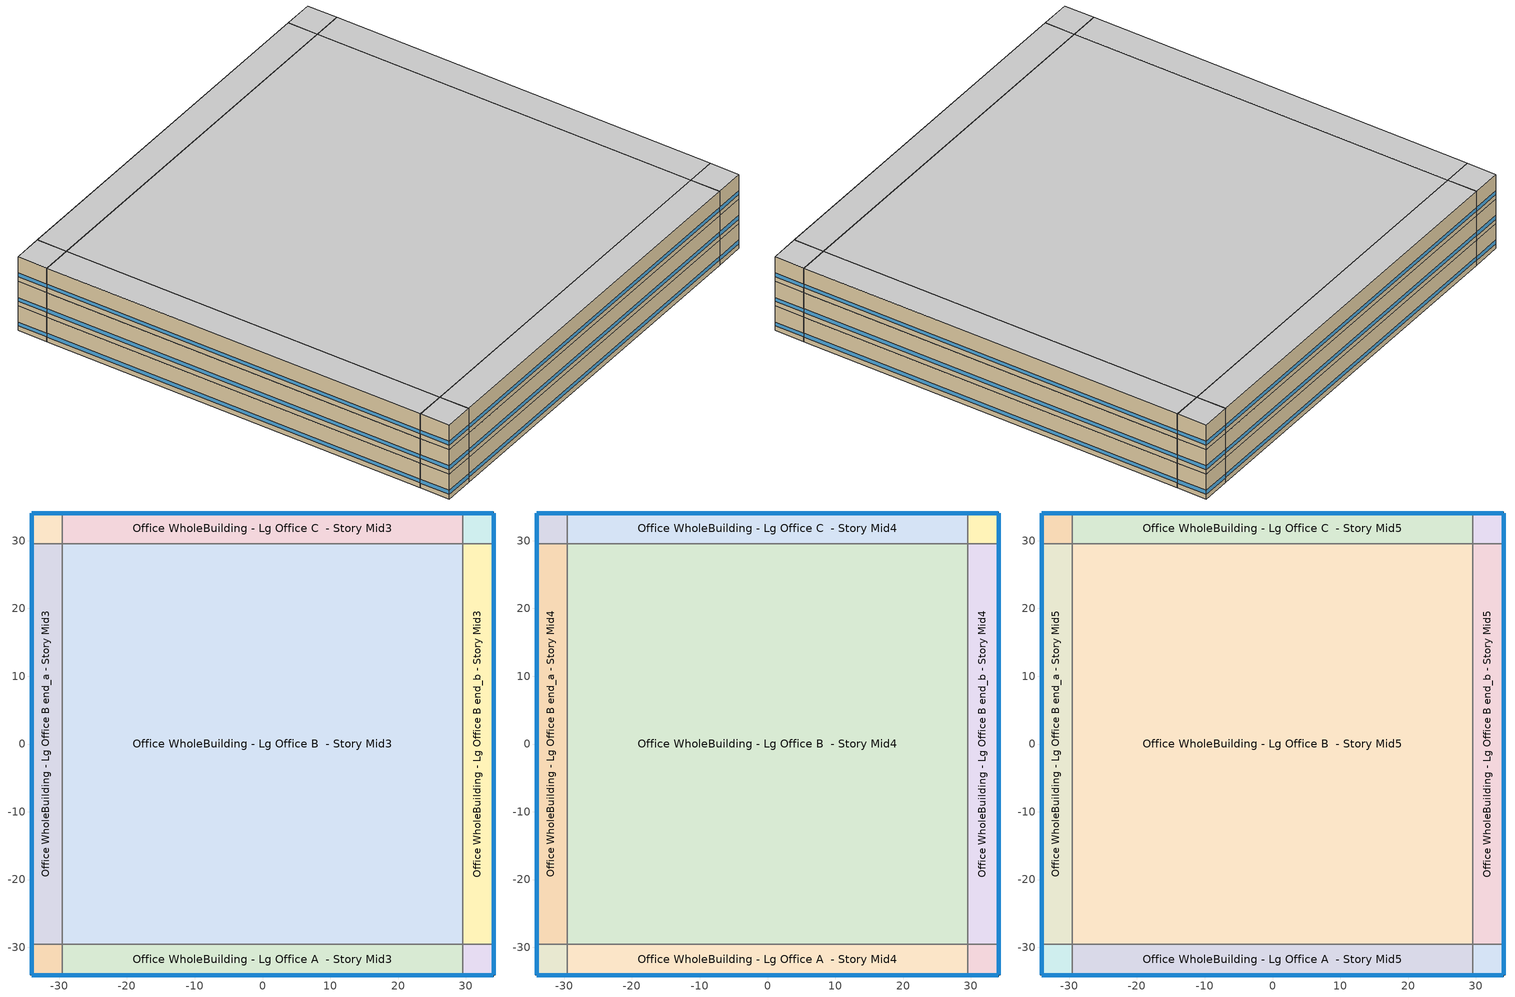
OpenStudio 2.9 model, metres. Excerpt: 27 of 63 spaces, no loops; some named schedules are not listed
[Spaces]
Office WholeBuilding - Lg Office A end_a - Story Mid3
 floor to Office WholeBuilding - Lg Office A end_a - Story Mid2: -34.08,-34.08 -34.08,-29.51 -29.51,-29.51 -29.51,-34.08 z11.89
 wall outside: -34.08,-29.51 -34.08,-34.08 -29.51,-34.08 z11.89:15.85
 wall to Office WholeBuilding - Lg Office B end_a - Story Mid3: -29.51,-29.51 -34.08,-29.51 z11.89:15.85
 wall to Office WholeBuilding - Lg Office A  - Story Mid3: -29.51,-34.08 -29.51,-29.51 z11.89:15.85
 window: -34.08,-29.53 -34.08,-34.05 / -34.05,-34.08 -29.53,-34.08 z12.65:13.25
Office WholeBuilding - Lg Office B end_a - Story Mid3
 floor to Office WholeBuilding - Lg Office B end_a - Story Mid2: -34.08,-29.51 -34.08,29.51 -29.51,29.51 -29.51,-29.51 z11.89
 wall outside: -34.08,29.51 -34.08,-29.51 z11.89:15.85
 wall to Office WholeBuilding - Lg Office C end_a - Story Mid3: -29.51,29.51 -34.08,29.51 z11.89:15.85
 wall to Office WholeBuilding - Lg Office B  - Story Mid3: -29.51,-29.51 -29.51,29.51 z11.89:15.85
 window: -34.08,29.48 -34.08,-29.48 z12.65:13.24
Office WholeBuilding - Lg Office C end_a - Story Mid3
 floor to Office WholeBuilding - Lg Office C end_a - Story Mid2: -34.08,29.51 -34.08,34.08 -29.51,34.08 -29.51,29.51 z11.89
 wall outside: -29.51,34.08 -34.08,34.08 -34.08,29.51 z11.89:15.85
 wall to Office WholeBuilding - Lg Office C  - Story Mid3: -29.51,29.51 -29.51,34.08 z11.89:15.85
 window: -34.08,34.05 -34.08,29.53 / -29.53,34.08 -34.05,34.08 z12.65:13.25
Office WholeBuilding - Lg Office A  - Story Mid3
 floor to Office WholeBuilding - Lg Office A  - Story Mid2: -29.51,-34.08 -29.51,-29.51 29.51,-29.51 29.51,-34.08 z11.89
 wall outside: -29.51,-34.08 29.51,-34.08 z11.89:15.85
 wall to Office WholeBuilding - Lg Office B  - Story Mid3: 29.51,-29.51 -29.51,-29.51 z11.89:15.85
 wall to Office WholeBuilding - Lg Office A end_b - Story Mid3: 29.51,-34.08 29.51,-29.51 z11.89:15.85
 window: -29.48,-34.08 29.48,-34.08 z12.65:13.24
Office WholeBuilding - Lg Office B  - Story Mid3
 floor to Office WholeBuilding - Lg Office B  - Story Mid2: -29.51,-29.51 -29.51,29.51 29.51,29.51 29.51,-29.51 z11.89
 wall to Office WholeBuilding - Lg Office C  - Story Mid3: 29.51,29.51 -29.51,29.51 z11.89:15.85
 wall to Office WholeBuilding - Lg Office B end_b - Story Mid3: 29.51,-29.51 29.51,29.51 z11.89:15.85
Office WholeBuilding - Lg Office C  - Story Mid3
 floor to Office WholeBuilding - Lg Office C  - Story Mid2: -29.51,29.51 -29.51,34.08 29.51,34.08 29.51,29.51 z11.89
 wall outside: 29.51,34.08 -29.51,34.08 z11.89:15.85
 wall to Office WholeBuilding - Lg Office C end_b - Story Mid3: 29.51,29.51 29.51,34.08 z11.89:15.85
 window: 29.48,34.08 -29.48,34.08 z12.65:13.24
Office WholeBuilding - Lg Office A end_b - Story Mid3
 floor to Office WholeBuilding - Lg Office A end_b - Story Mid2: 29.51,-34.08 29.51,-29.51 34.08,-29.51 34.08,-34.08 z11.89
 wall outside: 29.51,-34.08 34.08,-34.08 34.08,-29.51 z11.89:15.85
 wall to Office WholeBuilding - Lg Office B end_b - Story Mid3: 34.08,-29.51 29.51,-29.51 z11.89:15.85
 window: 34.08,-34.05 34.08,-29.53 / 29.53,-34.08 34.05,-34.08 z12.65:13.25
Office WholeBuilding - Lg Office B end_b - Story Mid3
 floor to Office WholeBuilding - Lg Office B end_b - Story Mid2: 29.51,-29.51 29.51,29.51 34.08,29.51 34.08,-29.51 z11.89
 wall outside: 34.08,-29.51 34.08,29.51 z11.89:15.85
 wall to Office WholeBuilding - Lg Office C end_b - Story Mid3: 34.08,29.51 29.51,29.51 z11.89:15.85
 window: 34.08,-29.48 34.08,29.48 z12.65:13.24
Office WholeBuilding - Lg Office C end_b - Story Mid3
 floor to Office WholeBuilding - Lg Office C end_b - Story Mid2: 29.51,29.51 29.51,34.08 34.08,34.08 34.08,29.51 z11.89
 wall outside: 34.08,29.51 34.08,34.08 29.51,34.08 z11.89:15.85
 window: 34.05,34.08 29.53,34.08 / 34.08,29.53 34.08,34.05 z12.65:13.25
Office WholeBuilding - Lg Office A end_a - Story Mid4
 floor to Office WholeBuilding - Lg Office A end_a - Story Mid3: -34.08,-34.08 -34.08,-29.51 -29.51,-29.51 -29.51,-34.08 z15.85
 wall outside: -34.08,-29.51 -34.08,-34.08 -29.51,-34.08 z15.85:19.81
 wall to Office WholeBuilding - Lg Office B end_a - Story Mid4: -29.51,-29.51 -34.08,-29.51 z15.85:19.81
 wall to Office WholeBuilding - Lg Office A  - Story Mid4: -29.51,-34.08 -29.51,-29.51 z15.85:19.81
 window: -34.08,-29.53 -34.08,-34.05 / -34.05,-34.08 -29.53,-34.08 z16.61:17.21
Office WholeBuilding - Lg Office B end_a - Story Mid4
 floor to Office WholeBuilding - Lg Office B end_a - Story Mid3: -34.08,-29.51 -34.08,29.51 -29.51,29.51 -29.51,-29.51 z15.85
 wall outside: -34.08,29.51 -34.08,-29.51 z15.85:19.81
 wall to Office WholeBuilding - Lg Office C end_a - Story Mid4: -29.51,29.51 -34.08,29.51 z15.85:19.81
 wall to Office WholeBuilding - Lg Office B  - Story Mid4: -29.51,-29.51 -29.51,29.51 z15.85:19.81
 window: -34.08,29.48 -34.08,-29.48 z16.61:17.21
Office WholeBuilding - Lg Office C end_a - Story Mid4
 floor to Office WholeBuilding - Lg Office C end_a - Story Mid3: -34.08,29.51 -34.08,34.08 -29.51,34.08 -29.51,29.51 z15.85
 wall outside: -29.51,34.08 -34.08,34.08 -34.08,29.51 z15.85:19.81
 wall to Office WholeBuilding - Lg Office C  - Story Mid4: -29.51,29.51 -29.51,34.08 z15.85:19.81
 window: -34.08,34.05 -34.08,29.53 / -29.53,34.08 -34.05,34.08 z16.61:17.21
Office WholeBuilding - Lg Office A  - Story Mid4
 floor to Office WholeBuilding - Lg Office A  - Story Mid3: -29.51,-34.08 -29.51,-29.51 29.51,-29.51 29.51,-34.08 z15.85
 wall outside: -29.51,-34.08 29.51,-34.08 z15.85:19.81
 wall to Office WholeBuilding - Lg Office B  - Story Mid4: 29.51,-29.51 -29.51,-29.51 z15.85:19.81
 wall to Office WholeBuilding - Lg Office A end_b - Story Mid4: 29.51,-34.08 29.51,-29.51 z15.85:19.81
 window: -29.48,-34.08 29.48,-34.08 z16.61:17.21
Office WholeBuilding - Lg Office B  - Story Mid4
 floor to Office WholeBuilding - Lg Office B  - Story Mid3: -29.51,-29.51 -29.51,29.51 29.51,29.51 29.51,-29.51 z15.85
 wall to Office WholeBuilding - Lg Office C  - Story Mid4: 29.51,29.51 -29.51,29.51 z15.85:19.81
 wall to Office WholeBuilding - Lg Office B end_b - Story Mid4: 29.51,-29.51 29.51,29.51 z15.85:19.81
Office WholeBuilding - Lg Office C  - Story Mid4
 floor to Office WholeBuilding - Lg Office C  - Story Mid3: -29.51,29.51 -29.51,34.08 29.51,34.08 29.51,29.51 z15.85
 wall outside: 29.51,34.08 -29.51,34.08 z15.85:19.81
 wall to Office WholeBuilding - Lg Office C end_b - Story Mid4: 29.51,29.51 29.51,34.08 z15.85:19.81
 window: 29.48,34.08 -29.48,34.08 z16.61:17.21
Office WholeBuilding - Lg Office A end_b - Story Mid4
 floor to Office WholeBuilding - Lg Office A end_b - Story Mid3: 29.51,-34.08 29.51,-29.51 34.08,-29.51 34.08,-34.08 z15.85
 wall outside: 29.51,-34.08 34.08,-34.08 34.08,-29.51 z15.85:19.81
 wall to Office WholeBuilding - Lg Office B end_b - Story Mid4: 34.08,-29.51 29.51,-29.51 z15.85:19.81
 window: 29.53,-34.08 34.05,-34.08 / 34.08,-34.05 34.08,-29.53 z16.61:17.21
Office WholeBuilding - Lg Office B end_b - Story Mid4
 floor to Office WholeBuilding - Lg Office B end_b - Story Mid3: 29.51,-29.51 29.51,29.51 34.08,29.51 34.08,-29.51 z15.85
 wall outside: 34.08,-29.51 34.08,29.51 z15.85:19.81
 wall to Office WholeBuilding - Lg Office C end_b - Story Mid4: 34.08,29.51 29.51,29.51 z15.85:19.81
 window: 34.08,-29.48 34.08,29.48 z16.61:17.21
Office WholeBuilding - Lg Office C end_b - Story Mid4
 floor to Office WholeBuilding - Lg Office C end_b - Story Mid3: 29.51,29.51 29.51,34.08 34.08,34.08 34.08,29.51 z15.85
 wall outside: 34.08,29.51 34.08,34.08 29.51,34.08 z15.85:19.81
 window: 34.05,34.08 29.53,34.08 / 34.08,29.53 34.08,34.05 z16.61:17.21
Office WholeBuilding - Lg Office A end_a - Story Mid5
 floor to Office WholeBuilding - Lg Office A end_a - Story Mid4: -34.08,-34.08 -34.08,-29.51 -29.51,-29.51 -29.51,-34.08 z19.81
 wall outside: -34.08,-29.51 -34.08,-34.08 -29.51,-34.08 z19.81:23.77
 wall to Office WholeBuilding - Lg Office B end_a - Story Mid5: -29.51,-29.51 -34.08,-29.51 z19.81:23.77
 wall to Office WholeBuilding - Lg Office A  - Story Mid5: -29.51,-34.08 -29.51,-29.51 z19.81:23.77
 window: -34.08,-29.53 -34.08,-34.05 / -34.05,-34.08 -29.53,-34.08 z20.57:21.18
 ceiling to Office WholeBuilding - Lg Office A end_a - Story Top: -29.51,-34.08 -29.51,-29.51 -34.08,-29.51 -34.08,-34.08 z23.77
Office WholeBuilding - Lg Office B end_a - Story Mid5
 floor to Office WholeBuilding - Lg Office B end_a - Story Mid4: -34.08,-29.51 -34.08,29.51 -29.51,29.51 -29.51,-29.51 z19.81
 wall outside: -34.08,29.51 -34.08,-29.51 z19.81:23.77
 wall to Office WholeBuilding - Lg Office C end_a - Story Mid5: -29.51,29.51 -34.08,29.51 z19.81:23.77
 wall to Office WholeBuilding - Lg Office B  - Story Mid5: -29.51,-29.51 -29.51,29.51 z19.81:23.77
 window: -34.08,29.48 -34.08,-29.48 z20.57:21.17
 ceiling to Office WholeBuilding - Lg Office B end_a - Story Top: -29.51,-29.51 -29.51,29.51 -34.08,29.51 -34.08,-29.51 z23.77
Office WholeBuilding - Lg Office C end_a - Story Mid5
 floor to Office WholeBuilding - Lg Office C end_a - Story Mid4: -34.08,29.51 -34.08,34.08 -29.51,34.08 -29.51,29.51 z19.81
 wall outside: -29.51,34.08 -34.08,34.08 -34.08,29.51 z19.81:23.77
 wall to Office WholeBuilding - Lg Office C  - Story Mid5: -29.51,29.51 -29.51,34.08 z19.81:23.77
 window: -34.08,34.05 -34.08,29.53 / -29.53,34.08 -34.05,34.08 z20.57:21.18
 ceiling to Office WholeBuilding - Lg Office C end_a - Story Top: -29.51,29.51 -29.51,34.08 -34.08,34.08 -34.08,29.51 z23.77
Office WholeBuilding - Lg Office A  - Story Mid5
 floor to Office WholeBuilding - Lg Office A  - Story Mid4: -29.51,-34.08 -29.51,-29.51 29.51,-29.51 29.51,-34.08 z19.81
 wall outside: -29.51,-34.08 29.51,-34.08 z19.81:23.77
 wall to Office WholeBuilding - Lg Office B  - Story Mid5: 29.51,-29.51 -29.51,-29.51 z19.81:23.77
 wall to Office WholeBuilding - Lg Office A end_b - Story Mid5: 29.51,-34.08 29.51,-29.51 z19.81:23.77
 window: -29.48,-34.08 29.48,-34.08 z20.57:21.17
 ceiling to Office WholeBuilding - Lg Office A  - Story Top: 29.51,-34.08 29.51,-29.51 -29.51,-29.51 -29.51,-34.08 z23.77
Office WholeBuilding - Lg Office B  - Story Mid5
 floor to Office WholeBuilding - Lg Office B  - Story Mid4: -29.51,-29.51 -29.51,29.51 29.51,29.51 29.51,-29.51 z19.81
 wall to Office WholeBuilding - Lg Office C  - Story Mid5: 29.51,29.51 -29.51,29.51 z19.81:23.77
 wall to Office WholeBuilding - Lg Office B end_b - Story Mid5: 29.51,-29.51 29.51,29.51 z19.81:23.77
 ceiling to Office WholeBuilding - Lg Office B  - Story Top: 29.51,-29.51 29.51,29.51 -29.51,29.51 -29.51,-29.51 z23.77
Office WholeBuilding - Lg Office C  - Story Mid5
 floor to Office WholeBuilding - Lg Office C  - Story Mid4: -29.51,29.51 -29.51,34.08 29.51,34.08 29.51,29.51 z19.81
 wall outside: 29.51,34.08 -29.51,34.08 z19.81:23.77
 wall to Office WholeBuilding - Lg Office C end_b - Story Mid5: 29.51,29.51 29.51,34.08 z19.81:23.77
 window: 29.48,34.08 -29.48,34.08 z20.57:21.17
 ceiling to Office WholeBuilding - Lg Office C  - Story Top: 29.51,29.51 29.51,34.08 -29.51,34.08 -29.51,29.51 z23.77
Office WholeBuilding - Lg Office A end_b - Story Mid5
 floor to Office WholeBuilding - Lg Office A end_b - Story Mid4: 29.51,-34.08 29.51,-29.51 34.08,-29.51 34.08,-34.08 z19.81
 wall outside: 29.51,-34.08 34.08,-34.08 34.08,-29.51 z19.81:23.77
 wall to Office WholeBuilding - Lg Office B end_b - Story Mid5: 34.08,-29.51 29.51,-29.51 z19.81:23.77
 window: 34.08,-34.05 34.08,-29.53 / 29.53,-34.08 34.05,-34.08 z20.57:21.18
 ceiling to Office WholeBuilding - Lg Office A end_b - Story Top: 34.08,-34.08 34.08,-29.51 29.51,-29.51 29.51,-34.08 z23.77
Office WholeBuilding - Lg Office B end_b - Story Mid5
 floor to Office WholeBuilding - Lg Office B end_b - Story Mid4: 29.51,-29.51 29.51,29.51 34.08,29.51 34.08,-29.51 z19.81
 wall outside: 34.08,-29.51 34.08,29.51 z19.81:23.77
 wall to Office WholeBuilding - Lg Office C end_b - Story Mid5: 34.08,29.51 29.51,29.51 z19.81:23.77
 window: 34.08,-29.48 34.08,29.48 z20.57:21.17
 ceiling to Office WholeBuilding - Lg Office B end_b - Story Top: 34.08,-29.51 34.08,29.51 29.51,29.51 29.51,-29.51 z23.77
Office WholeBuilding - Lg Office C end_b - Story Mid5
 floor to Office WholeBuilding - Lg Office C end_b - Story Mid4: 29.51,29.51 29.51,34.08 34.08,34.08 34.08,29.51 z19.81
 wall outside: 34.08,29.51 34.08,34.08 29.51,34.08 z19.81:23.77
 window: 34.05,34.08 29.53,34.08 / 34.08,29.53 34.08,34.05 z20.57:21.18
 ceiling to Office WholeBuilding - Lg Office C end_b - Story Top: 34.08,29.51 34.08,34.08 29.51,34.08 29.51,29.51 z23.77
[Site]
Baltimore Washingto_MD_USA: Latitude {deg}=39.17; Longitude {deg}=-76.68; Time Zone {hr}=-5; Elevation {m}=47; Terrain=City
[Site:WaterMainsTemperature]
Calculation Method=Correlation; Annual Average Outdoor Air Temperature {C}=14.825; Maximum Difference In Monthly Average Outdoor Air Temperatures {deltaC}=23.8
[SizingPeriod:DesignDay] Daily Dry-Bulb Temperature Range {deltaC}=10.3; Barometric Pressure {Pa}=100762; Wind Speed {m/s}=4.4; Wind Direction {deg}=280; Sky Clearness=0; Rain Indicator=0; Snow Indicator=0; Day of Month=21; Month=7; Day Type=SummerDesignDay; Daylight Saving Time Indicator=0; Dry-Bulb Temperature Range Modifier Type=DefaultMultipliers; Solar Model Indicator=ASHRAETau; ASHRAE Taub=0.455; ASHRAE Taud=2.129
Name | Maximum Dry-Bulb Temperature {C} | Humidity Indicating Conditions at Maximum Dry-Bulb | Humidity Indicating Type
Baltimore Washingto Ann Clg .4% Condns DB=>MWB 1 | 34.4 | 23.8 | Wetbulb
Baltimore Washingto Ann Clg .4% Condns WB=>MDB 1 | 31.5 | 25.6 | Wetbulb
Baltimore Washingto Ann Clg 1% Condns DB=>MWB 1 | 32.9 | 23.4 | Wetbulb
Baltimore Washingto Ann Clg 2% Condns DP=>MDB 1 | 26.5 | 22.8 | Dewpoint
[ClimateZones]
Climate Zone Institution Name 1=ASHRAE; Climate Zone Document Name 1=ANSI/ASHRAE Standard 169; Climate Zone Document Year 1=2006; Climate Zone Value 1=ASHRAE 169-2013-4A
[Building]
DOE Ref 1980-2004|LargeOffice: North Axis {deg}=270; Default Construction Set=Res DOE Ref 1980-2004 - Office - ASHRAE 169-2013-4A; Default Schedule Set=Building Default Schedule Set; Standards Building Type=Office
[Site:GroundTemperature:BuildingSurface]
19.527, 19.502, 19.536, 19.598, 20.002, 21.64, 22.225, 22.375, 21.449, 20.121, 19.802, 19.633
[DefaultConstructionSet]
Res DOE Ref 1980-2004 - Office - ASHRAE 169-2013-4A: Default Exterior Surface Constructions=Default Surface Constructions 1; Default Interior Surface Constructions=Default Surface Constructions 2; Default Ground Contact Surface Constructions=Default Surface Constructions 3; Default Exterior SubSurface Constructions=Default Sub Surface Constructions 1; Default Interior SubSurface Constructions=Default Sub Surface Constructions 2; Interior Partition Construction=Typical Interior Partition
[DefaultSurfaceConstructions]
Name | Floor Construction | Wall Construction | Roof Ceiling Construction
Default Surface Constructions 1 | Typical Insulated Exterior Mass Floor | Typical Insulated Exterior Mass Wall R-8.33 | Typical IEAD Roof R-17.24
Default Surface Constructions 2 | Typical Interior Floor | Typical Interior Wall | Typical Interior Ceiling
Default Surface Constructions 3 | ext-slab-mass | Typical Insulated Basement Mass Wall R-9.01
[Construction]
Typical Insulated Exterior Mass Floor: Typical Insulation R-5.94, 4 in. Normalweight Concrete Floor, Typical Carpet Pad
Typical Insulated Exterior Mass Wall R-8.33: 1IN Stucco, 8IN CONCRETE HW RefBldg, Typical Insulation R-5.94, 1/2IN Gypsum
Typical IEAD Roof R-17.24: Roof Membrane, Typical Insulation R-16.12, Metal Roof Surface
Typical Interior Floor: 100mm Normalweight concrete floor, CP02 CARPET PAD
Typical Interior Wall: G01 13mm gypsum board, G01 13mm gypsum board
Typical Interior Ceiling: CP02 CARPET PAD, 100mm Normalweight concrete floor
ext-slab-mass: HW CONCRETE, CP02 CARPET PAD
Typical Insulated Basement Mass Wall R-9.01: Typical Insulation R-7.46, 8 in. Concrete Block Basement Wall
U 0.59 SHGC 0.36 Simple Glazing Window U-0.59 SHGC 0.36: U 0.59 SHGC 0.36 Simple Glazing U-1.18 SHGC 0.36
U 0.59 SHGC 0.36 Simple Glazing Window U-0.59 SHGC 0.36 1: U 0.59 SHGC 0.36 Simple Glazing U-1.18 SHGC 0.36 1
Typical Insulated Metal Door: F08 Metal surface, Typical Insulation
U 0.88 SHGC 0.16 Sgl Ref-A-L Clr 6mm: REF A CLEAR LO 6MM
Typical Overhead Door: Typical Insulation
Typical Interior Window: Clear 3mm
Typical Interior Door; Typical Interior Partition: G05 25mm wood
InteriorFurnishings: Std Wood 6inch
[Material:NoMass] Roughness=Smooth; Thermal Absorptance=0.9; Solar Absorptance=0.7
Name | Thermal Resistance {m2-K/W} | Visible Absorptance
Typical Insulation R-5.94 | 1.04695 | 0.7
Typical Carpet Pad; CP02 CARPET PAD | 0.21648 | 0.8
Typical Insulation R-16.12 | 2.83962 | 0.7
Typical Insulation R-7.46 | 1.31358 | 0.7
Typical Insulation | 0.0282222 | 0.7
[Material]
Name | Roughness | Thickness {m} | Conductivity {W/m-K} | Density {kg/m3} | Specific Heat {J/kg-K} | Thermal Absorptance | Solar Absorptance | Visible Absorptance
4 in. Normalweight Concrete Floor | MediumRough | 0.1016 | 2.31 | 2322 | 832 | 0.9 | 0.7 | 0.7
1IN Stucco | Smooth | 0.0253 | 0.6918 | 1858 | 837 | 0.9 | 0.7 | 0.92
8IN CONCRETE HW RefBldg | Rough | 0.2032 | 1.311 | 2240 | 836.8 | 0.9 | 0.7 | 0.7
1/2IN Gypsum | Smooth | 0.0127 | 0.16 | 784.9 | 830 | 0.9 | 0.4 | 0.4
Roof Membrane | VeryRough | 0.0095 | 0.16 | 1121.29 | 1460 | 0.9 | 0.7 | 0.7
Metal Roof Surface; F08 Metal surface | Smooth | 0.0008 | 45.28 | 7824 | 500 | 0.9 | 0.7 | 0.7
100mm Normalweight concrete floor | MediumRough | 0.1016 | 2.31045 | 2322 | 832.557 |  | 0 | 0
G01 13mm gypsum board | Smooth | 0.0127 | 0.160031 | 800.001 | 1090.73 | 0.9 | 0.7 | 0.5
HW CONCRETE | Rough | 0.1016 | 1.31125 | 2240 | 837.36 | 0.9 | 0.7 | 0.7
8 in. Concrete Block Basement Wall | MediumRough | 0.2032 | 1.326 | 1842 | 912 | 0.9 | 0.7 | 0.7
G05 25mm wood | MediumSmooth | 0.0254 | 0.15 | 608 | 1630 | 0.9 | 0.5 | 0.5
Std Wood 6inch | MediumSmooth | 0.15 | 0.12 | 540 | 1210 | 0.9 | 0.7 | 0.7
[DefaultSubSurfaceConstructions]
Name | Fixed Window Construction | Operable Window Construction | Door Construction | Glass Door Construction | Overhead Door Construction | Tubular Daylight Dome Construction | Tubular Daylight Diffuser Construction
Default Sub Surface Constructions 1 | U 0.59 SHGC 0.36 Simple Glazing Window U-0.59 SHGC 0.36 | U 0.59 SHGC 0.36 Simple Glazing Window U-0.59 SHGC 0.36 1 | Typical Insulated Metal Door | U 0.88 SHGC 0.16 Sgl Ref-A-L Clr 6mm | Typical Overhead Door | Typical Interior Window | Typical Interior Window
Default Sub Surface Constructions 2 | Typical Interior Window | Typical Interior Window | Typical Interior Door
[WindowMaterial:SimpleGlazingSystem] U-Factor {W/m2-K}=6.72051; Solar Heat Gain Coefficient=0.36; Visible Transmittance=0.27
U 0.59 SHGC 0.36 Simple Glazing U-1.18 SHGC 0.36; U 0.59 SHGC 0.36 Simple Glazing U-1.18 SHGC 0.36 1
[WindowMaterial:Glazing] Optical Data Type=SpectralAverage; Infrared Transmittance at Normal Incidence=0; Front Side Infrared Hemispherical Emissivity=0.84; Conductivity {W/m-K}=0.9; Dirt Correction Factor for Solar and Visible Transmittance=1; Solar Diffusing=No
Name | Thickness {m} | Solar Transmittance at Normal Incidence | Front Side Solar Reflectance at Normal Incidence | Back Side Solar Reflectance at Normal Incidence | Visible Transmittance at Normal Incidence | Front Side Visible Reflectance at Normal Incidence | Back Side Visible Reflectance at Normal Incidence | Back Side Infrared Hemispherical Emissivity
REF A CLEAR LO 6MM | 0.006 | 0.066 | 0.341 | 0.493 | 0.08 | 0.41 | 0.37 | 0.4
Clear 3mm | 0.003 | 0.837 | 0.075 | 0.075 | 0.898 | 0.081 | 0.081 | 0.84
[SpaceType]
Office WholeBuilding - Lg Office - DOE Ref 1980-2004: Default Schedule Set=Office WholeBuilding - Lg Office Schedule Set; Design Specification Outdoor Air Object=Office WholeBuilding - Lg Office Ventilation; Standards Building Type=Office; Standards Space Type=WholeBuilding - Lg Office
[BuildingStory] Nominal Floor to Floor Height {m}=3.9624
Name | Nominal Z Coordinate {m}
Story Mid3 | 11.8872
Story Mid4 | 15.8496
Story Mid5 | 19.812
[Space] Space Type=Office WholeBuilding - Lg Office - DOE Ref 1980-2004
Name | Building Story | Thermal Zone
Office WholeBuilding - Lg Office A end_a - Story Mid3 | Story Mid3 | Zone Office WholeBuilding - Lg Office A end_a - Story Mid3
Office WholeBuilding - Lg Office B end_a - Story Mid3 | Story Mid3 | Zone Office WholeBuilding - Lg Office B end_a - Story Mid3
Office WholeBuilding - Lg Office C end_a - Story Mid3 | Story Mid3 | Zone Office WholeBuilding - Lg Office C end_a - Story Mid3
Office WholeBuilding - Lg Office A  - Story Mid3 | Story Mid3 | Zone Office WholeBuilding - Lg Office A  - Story Mid3
Office WholeBuilding - Lg Office B  - Story Mid3 | Story Mid3 | Zone Office WholeBuilding - Lg Office B  - Story Mid3
Office WholeBuilding - Lg Office C  - Story Mid3 | Story Mid3 | Zone Office WholeBuilding - Lg Office C  - Story Mid3
Office WholeBuilding - Lg Office A end_b - Story Mid3 | Story Mid3 | Zone Office WholeBuilding - Lg Office A end_b - Story Mid3
Office WholeBuilding - Lg Office B end_b - Story Mid3 | Story Mid3 | Zone Office WholeBuilding - Lg Office B end_b - Story Mid3
Office WholeBuilding - Lg Office C end_b - Story Mid3 | Story Mid3 | Zone Office WholeBuilding - Lg Office C end_b - Story Mid3
Office WholeBuilding - Lg Office A end_a - Story Mid4 | Story Mid4 | Zone Office WholeBuilding - Lg Office A end_a - Story Mid4
Office WholeBuilding - Lg Office B end_a - Story Mid4 | Story Mid4 | Zone Office WholeBuilding - Lg Office B end_a - Story Mid4
Office WholeBuilding - Lg Office C end_a - Story Mid4 | Story Mid4 | Zone Office WholeBuilding - Lg Office C end_a - Story Mid4
Office WholeBuilding - Lg Office A  - Story Mid4 | Story Mid4 | Zone Office WholeBuilding - Lg Office A  - Story Mid4
Office WholeBuilding - Lg Office B  - Story Mid4 | Story Mid4 | Zone Office WholeBuilding - Lg Office B  - Story Mid4
Office WholeBuilding - Lg Office C  - Story Mid4 | Story Mid4 | Zone Office WholeBuilding - Lg Office C  - Story Mid4
Office WholeBuilding - Lg Office A end_b - Story Mid4 | Story Mid4 | Zone Office WholeBuilding - Lg Office A end_b - Story Mid4
Office WholeBuilding - Lg Office B end_b - Story Mid4 | Story Mid4 | Zone Office WholeBuilding - Lg Office B end_b - Story Mid4
Office WholeBuilding - Lg Office C end_b - Story Mid4 | Story Mid4 | Zone Office WholeBuilding - Lg Office C end_b - Story Mid4
Office WholeBuilding - Lg Office A end_a - Story Mid5 | Story Mid5 | Zone Office WholeBuilding - Lg Office A end_a - Story Mid5
Office WholeBuilding - Lg Office B end_a - Story Mid5 | Story Mid5 | Zone Office WholeBuilding - Lg Office B end_a - Story Mid5
Office WholeBuilding - Lg Office C end_a - Story Mid5 | Story Mid5 | Zone Office WholeBuilding - Lg Office C end_a - Story Mid5
Office WholeBuilding - Lg Office A  - Story Mid5 | Story Mid5 | Zone Office WholeBuilding - Lg Office A  - Story Mid5
Office WholeBuilding - Lg Office B  - Story Mid5 | Story Mid5 | Zone Office WholeBuilding - Lg Office B  - Story Mid5
Office WholeBuilding - Lg Office C  - Story Mid5 | Story Mid5 | Zone Office WholeBuilding - Lg Office C  - Story Mid5
Office WholeBuilding - Lg Office A end_b - Story Mid5 | Story Mid5 | Zone Office WholeBuilding - Lg Office A end_b - Story Mid5
Office WholeBuilding - Lg Office B end_b - Story Mid5 | Story Mid5 | Zone Office WholeBuilding - Lg Office B end_b - Story Mid5
Office WholeBuilding - Lg Office C end_b - Story Mid5 | Story Mid5 | Zone Office WholeBuilding - Lg Office C end_b - Story Mid5
[ThermalZone] Multiplier=1; Use Ideal Air Loads=No
Name | Thermostat
Zone Office WholeBuilding - Lg Office A end_a - Story Mid3 | Office WholeBuilding - Lg Office - DOE Ref 1980-2004 Thermostat 23
Zone Office WholeBuilding - Lg Office B end_a - Story Mid3 | Office WholeBuilding - Lg Office - DOE Ref 1980-2004 Thermostat 33
Zone Office WholeBuilding - Lg Office C end_a - Story Mid3 | Office WholeBuilding - Lg Office - DOE Ref 1980-2004 Thermostat 51
Zone Office WholeBuilding - Lg Office A  - Story Mid3 | Office WholeBuilding - Lg Office - DOE Ref 1980-2004 Thermostat 56
Zone Office WholeBuilding - Lg Office B  - Story Mid3 | Office WholeBuilding - Lg Office - DOE Ref 1980-2004 Thermostat 31
Zone Office WholeBuilding - Lg Office C  - Story Mid3 | Office WholeBuilding - Lg Office - DOE Ref 1980-2004 Thermostat 53
Zone Office WholeBuilding - Lg Office A end_b - Story Mid3 | Office WholeBuilding - Lg Office - DOE Ref 1980-2004 Thermostat 46
Zone Office WholeBuilding - Lg Office B end_b - Story Mid3 | Office WholeBuilding - Lg Office - DOE Ref 1980-2004 Thermostat 54
Zone Office WholeBuilding - Lg Office C end_b - Story Mid3 | Office WholeBuilding - Lg Office - DOE Ref 1980-2004 Thermostat 35
Zone Office WholeBuilding - Lg Office A end_a - Story Mid4 | Office WholeBuilding - Lg Office - DOE Ref 1980-2004 Thermostat 42
Zone Office WholeBuilding - Lg Office B end_a - Story Mid4 | Office WholeBuilding - Lg Office - DOE Ref 1980-2004 Thermostat 55
Zone Office WholeBuilding - Lg Office C end_a - Story Mid4 | Office WholeBuilding - Lg Office - DOE Ref 1980-2004 Thermostat 26
Zone Office WholeBuilding - Lg Office A  - Story Mid4 | Office WholeBuilding - Lg Office - DOE Ref 1980-2004 Thermostat 57
Zone Office WholeBuilding - Lg Office B  - Story Mid4 | Office WholeBuilding - Lg Office - DOE Ref 1980-2004 Thermostat 59
Zone Office WholeBuilding - Lg Office C  - Story Mid4 | Office WholeBuilding - Lg Office - DOE Ref 1980-2004 Thermostat 61
Zone Office WholeBuilding - Lg Office A end_b - Story Mid4 | Office WholeBuilding - Lg Office - DOE Ref 1980-2004 Thermostat 16
Zone Office WholeBuilding - Lg Office B end_b - Story Mid4 | Office WholeBuilding - Lg Office - DOE Ref 1980-2004 Thermostat 38
Zone Office WholeBuilding - Lg Office C end_b - Story Mid4 | Office WholeBuilding - Lg Office - DOE Ref 1980-2004 Thermostat 62
Zone Office WholeBuilding - Lg Office A end_a - Story Mid5 | Office WholeBuilding - Lg Office - DOE Ref 1980-2004 Thermostat 43
Zone Office WholeBuilding - Lg Office B end_a - Story Mid5 | Office WholeBuilding - Lg Office - DOE Ref 1980-2004 Thermostat 10
Zone Office WholeBuilding - Lg Office C end_a - Story Mid5 | Office WholeBuilding - Lg Office - DOE Ref 1980-2004 Thermostat 9
Zone Office WholeBuilding - Lg Office A  - Story Mid5 | Office WholeBuilding - Lg Office - DOE Ref 1980-2004 Thermostat 8
Zone Office WholeBuilding - Lg Office B  - Story Mid5 | Office WholeBuilding - Lg Office - DOE Ref 1980-2004 Thermostat 28
Zone Office WholeBuilding - Lg Office C  - Story Mid5 | Office WholeBuilding - Lg Office - DOE Ref 1980-2004 Thermostat 7
Zone Office WholeBuilding - Lg Office A end_b - Story Mid5 | Office WholeBuilding - Lg Office - DOE Ref 1980-2004 Thermostat 11
Zone Office WholeBuilding - Lg Office B end_b - Story Mid5 | Office WholeBuilding - Lg Office - DOE Ref 1980-2004 Thermostat 6
Zone Office WholeBuilding - Lg Office C end_b - Story Mid5 | Office WholeBuilding - Lg Office - DOE Ref 1980-2004 Thermostat 19
[People:Definition]
Office WholeBuilding - Lg Office People Definition: Number of People Calculation Method=People/Area; People per Space Floor Area {person/m2}=0.0538196; Fraction Radiant=0.3
[People]
Office WholeBuilding - Lg Office People: People Definition=Office WholeBuilding - Lg Office People Definition; Space or SpaceType=Office WholeBuilding - Lg Office - DOE Ref 1980-2004; Work Efficiency Schedule=Work Efficiency Schedule; Clothing Insulation Schedule=Clothing Schedule; Air Velocity Schedule=Air Velocity Schedule; Multiplier=1
[Lights:Definition]
Office WholeBuilding - Lg Office Lights Definition: Design Level Calculation Method=Watts/Area; Watts per Space Floor Area {W/m2}=10.7639; Fraction Radiant=0.7; Fraction Visible=0.2
[Lights]
Office WholeBuilding - Lg Office Lights: Lights Definition=Office WholeBuilding - Lg Office Lights Definition; Space or SpaceType=Office WholeBuilding - Lg Office - DOE Ref 1980-2004; Fraction Replaceable=1
[ElectricEquipment:Definition]
Office WholeBuilding - Lg Office Elec Equip Definition: Design Level Calculation Method=Watts/Area; Watts per Space Floor Area {W/m2}=8.07007; Fraction Radiant=0.5
[ElectricEquipment]
Office WholeBuilding - Lg Office Elec Equip: Electric Equipment Definition=Office WholeBuilding - Lg Office Elec Equip Definition; Space or SpaceType=Office WholeBuilding - Lg Office - DOE Ref 1980-2004
[DesignSpecification:OutdoorAir]
Office WholeBuilding - Lg Office Ventilation: Outdoor Air Method=Sum; Outdoor Air Flow per Person {m3/s-person}=0.00943895
[DefaultScheduleSet]
Name | Number of People Schedule | People Activity Level Schedule | Lighting Schedule | Electric Equipment Schedule | Infiltration Schedule | Hours of Operation Schedule
Office WholeBuilding - Lg Office Schedule Set | Large Office Bldg Occ | Large Office Activity | Large Office Bldg Light | Large Office Bldg Equip | Large Office Infil Quarter On
Building Default Schedule Set |  |  |  |  |  | Building Hours of Operation NonResidential
[SpaceInfiltration:DesignFlowRate] Schedule=Always On Discrete; Design Flow Rate Calculation Method=Flow/ExteriorArea; Flow per Exterior Surface Area {m3/s-m2}=0.00102523; Constant Term Coefficient=1; Temperature Term Coefficient=0; Velocity Term Coefficient=0; Velocity Squared Term Coefficient=0
Name | Space or SpaceType
Office WholeBuilding - Lg Office A  - Story Mid3 Infiltration | Office WholeBuilding - Lg Office A  - Story Mid3
Office WholeBuilding - Lg Office A  - Story Mid4 Infiltration | Office WholeBuilding - Lg Office A  - Story Mid4
Office WholeBuilding - Lg Office A  - Story Mid5 Infiltration | Office WholeBuilding - Lg Office A  - Story Mid5
Office WholeBuilding - Lg Office A end_a - Story Mid3 Infiltration | Office WholeBuilding - Lg Office A end_a - Story Mid3
Office WholeBuilding - Lg Office A end_a - Story Mid4 Infiltration | Office WholeBuilding - Lg Office A end_a - Story Mid4
Office WholeBuilding - Lg Office A end_a - Story Mid5 Infiltration | Office WholeBuilding - Lg Office A end_a - Story Mid5
Office WholeBuilding - Lg Office A end_b - Story Mid3 Infiltration | Office WholeBuilding - Lg Office A end_b - Story Mid3
Office WholeBuilding - Lg Office A end_b - Story Mid4 Infiltration | Office WholeBuilding - Lg Office A end_b - Story Mid4
Office WholeBuilding - Lg Office A end_b - Story Mid5 Infiltration | Office WholeBuilding - Lg Office A end_b - Story Mid5
Office WholeBuilding - Lg Office B end_a - Story Mid3 Infiltration | Office WholeBuilding - Lg Office B end_a - Story Mid3
Office WholeBuilding - Lg Office B end_a - Story Mid4 Infiltration | Office WholeBuilding - Lg Office B end_a - Story Mid4
Office WholeBuilding - Lg Office B end_a - Story Mid5 Infiltration | Office WholeBuilding - Lg Office B end_a - Story Mid5
Office WholeBuilding - Lg Office B end_b - Story Mid3 Infiltration | Office WholeBuilding - Lg Office B end_b - Story Mid3
Office WholeBuilding - Lg Office B end_b - Story Mid4 Infiltration | Office WholeBuilding - Lg Office B end_b - Story Mid4
Office WholeBuilding - Lg Office B end_b - Story Mid5 Infiltration | Office WholeBuilding - Lg Office B end_b - Story Mid5
Office WholeBuilding - Lg Office C  - Story Mid3 Infiltration | Office WholeBuilding - Lg Office C  - Story Mid3
Office WholeBuilding - Lg Office C  - Story Mid4 Infiltration | Office WholeBuilding - Lg Office C  - Story Mid4
Office WholeBuilding - Lg Office C  - Story Mid5 Infiltration | Office WholeBuilding - Lg Office C  - Story Mid5
Office WholeBuilding - Lg Office C end_a - Story Mid3 Infiltration | Office WholeBuilding - Lg Office C end_a - Story Mid3
Office WholeBuilding - Lg Office C end_a - Story Mid4 Infiltration | Office WholeBuilding - Lg Office C end_a - Story Mid4
Office WholeBuilding - Lg Office C end_a - Story Mid5 Infiltration | Office WholeBuilding - Lg Office C end_a - Story Mid5
Office WholeBuilding - Lg Office C end_b - Story Mid3 Infiltration | Office WholeBuilding - Lg Office C end_b - Story Mid3
Office WholeBuilding - Lg Office C end_b - Story Mid4 Infiltration | Office WholeBuilding - Lg Office C end_b - Story Mid4
Office WholeBuilding - Lg Office C end_b - Story Mid5 Infiltration | Office WholeBuilding - Lg Office C end_b - Story Mid5
[Exterior:Lights:Definition]
Name | Design Level {W}
Parking Areas and Drives Def (W/ft^2) | 0.1
Building Facades Def (W/ft^2) | 0.15
Main Entries Def (W/ft) | 30
Other Doors Def (W/ft) | 20
[Exterior:Lights] Schedule=Always On Discrete; Control Option=AstronomicalClock
Name | Exterior Lights Definition | Multiplier
Parking Areas and Drives | Parking Areas and Drives Def (W/ft^2) | 228629
Building Facades | Building Facades Def (W/ft^2) | 11627.6
Main Entries | Main Entries Def (W/ft) | 40
Other Doors | Other Doors Def (W/ft) | 60
[ThermostatSetpoint:DualSetpoint] Heating Setpoint Temperature Schedule=Large Office HtgSetp; Cooling Setpoint Temperature Schedule=Large Office ClgSetp
Office WholeBuilding - Lg Office - DOE Ref 1980-2004 Thermostat 6; Office WholeBuilding - Lg Office - DOE Ref 1980-2004 Thermostat 7; Office WholeBuilding - Lg Office - DOE Ref 1980-2004 Thermostat 8; Office WholeBuilding - Lg Office - DOE Ref 1980-2004 Thermostat 9; Office WholeBuilding - Lg Office - DOE Ref 1980-2004 Thermostat 10; Office WholeBuilding - Lg Office - DOE Ref 1980-2004 Thermostat 11; Office WholeBuilding - Lg Office - DOE Ref 1980-2004 Thermostat 16; Office WholeBuilding - Lg Office - DOE Ref 1980-2004 Thermostat 19; Office WholeBuilding - Lg Office - DOE Ref 1980-2004 Thermostat 23; Office WholeBuilding - Lg Office - DOE Ref 1980-2004 Thermostat 26; Office WholeBuilding - Lg Office - DOE Ref 1980-2004 Thermostat 28; Office WholeBuilding - Lg Office - DOE Ref 1980-2004 Thermostat 31; Office WholeBuilding - Lg Office - DOE Ref 1980-2004 Thermostat 33; Office WholeBuilding - Lg Office - DOE Ref 1980-2004 Thermostat 35; Office WholeBuilding - Lg Office - DOE Ref 1980-2004 Thermostat 38; Office WholeBuilding - Lg Office - DOE Ref 1980-2004 Thermostat 42; Office WholeBuilding - Lg Office - DOE Ref 1980-2004 Thermostat 43; Office WholeBuilding - Lg Office - DOE Ref 1980-2004 Thermostat 46; Office WholeBuilding - Lg Office - DOE Ref 1980-2004 Thermostat 51; Office WholeBuilding - Lg Office - DOE Ref 1980-2004 Thermostat 53; Office WholeBuilding - Lg Office - DOE Ref 1980-2004 Thermostat 54; Office WholeBuilding - Lg Office - DOE Ref 1980-2004 Thermostat 55; Office WholeBuilding - Lg Office - DOE Ref 1980-2004 Thermostat 56; Office WholeBuilding - Lg Office - DOE Ref 1980-2004 Thermostat 57; Office WholeBuilding - Lg Office - DOE Ref 1980-2004 Thermostat 59; Office WholeBuilding - Lg Office - DOE Ref 1980-2004 Thermostat 61; Office WholeBuilding - Lg Office - DOE Ref 1980-2004 Thermostat 62
[InternalMass:Definition]
Internal Mass Definition 1: Construction=InteriorFurnishings; Design Level Calculation Method=SurfaceArea/Area; Surface Area per Space Floor Area=2
[InternalMass] Internal Mass Definition=Internal Mass Definition 1; Multiplier=1
Name | Space or SpaceType
Office WholeBuilding - Lg Office B end_b - Story Mid5 Mass | Office WholeBuilding - Lg Office B end_b - Story Mid5
Office WholeBuilding - Lg Office C  - Story Mid5 Mass | Office WholeBuilding - Lg Office C  - Story Mid5
Office WholeBuilding - Lg Office A  - Story Mid5 Mass | Office WholeBuilding - Lg Office A  - Story Mid5
Office WholeBuilding - Lg Office C end_a - Story Mid5 Mass | Office WholeBuilding - Lg Office C end_a - Story Mid5
Office WholeBuilding - Lg Office B end_a - Story Mid5 Mass | Office WholeBuilding - Lg Office B end_a - Story Mid5
Office WholeBuilding - Lg Office A end_b - Story Mid5 Mass | Office WholeBuilding - Lg Office A end_b - Story Mid5
Office WholeBuilding - Lg Office A end_b - Story Mid4 Mass | Office WholeBuilding - Lg Office A end_b - Story Mid4
Office WholeBuilding - Lg Office C end_b - Story Mid5 Mass | Office WholeBuilding - Lg Office C end_b - Story Mid5
Office WholeBuilding - Lg Office A end_a - Story Mid3 Mass | Office WholeBuilding - Lg Office A end_a - Story Mid3
Office WholeBuilding - Lg Office C end_a - Story Mid4 Mass | Office WholeBuilding - Lg Office C end_a - Story Mid4
Office WholeBuilding - Lg Office B  - Story Mid5 Mass | Office WholeBuilding - Lg Office B  - Story Mid5
Office WholeBuilding - Lg Office B  - Story Mid3 Mass | Office WholeBuilding - Lg Office B  - Story Mid3
Office WholeBuilding - Lg Office B end_a - Story Mid3 Mass | Office WholeBuilding - Lg Office B end_a - Story Mid3
Office WholeBuilding - Lg Office C end_b - Story Mid3 Mass | Office WholeBuilding - Lg Office C end_b - Story Mid3
Office WholeBuilding - Lg Office B end_b - Story Mid4 Mass | Office WholeBuilding - Lg Office B end_b - Story Mid4
Office WholeBuilding - Lg Office A end_a - Story Mid4 Mass | Office WholeBuilding - Lg Office A end_a - Story Mid4
Office WholeBuilding - Lg Office A end_a - Story Mid5 Mass | Office WholeBuilding - Lg Office A end_a - Story Mid5
Office WholeBuilding - Lg Office A end_b - Story Mid3 Mass | Office WholeBuilding - Lg Office A end_b - Story Mid3
Office WholeBuilding - Lg Office C end_a - Story Mid3 Mass | Office WholeBuilding - Lg Office C end_a - Story Mid3
Office WholeBuilding - Lg Office C  - Story Mid3 Mass | Office WholeBuilding - Lg Office C  - Story Mid3
Office WholeBuilding - Lg Office B end_b - Story Mid3 Mass | Office WholeBuilding - Lg Office B end_b - Story Mid3
Office WholeBuilding - Lg Office B end_a - Story Mid4 Mass | Office WholeBuilding - Lg Office B end_a - Story Mid4
Office WholeBuilding - Lg Office A  - Story Mid3 Mass | Office WholeBuilding - Lg Office A  - Story Mid3
Office WholeBuilding - Lg Office A  - Story Mid4 Mass | Office WholeBuilding - Lg Office A  - Story Mid4
Office WholeBuilding - Lg Office B  - Story Mid4 Mass | Office WholeBuilding - Lg Office B  - Story Mid4
Office WholeBuilding - Lg Office C  - Story Mid4 Mass | Office WholeBuilding - Lg Office C  - Story Mid4
Office WholeBuilding - Lg Office C end_b - Story Mid4 Mass | Office WholeBuilding - Lg Office C end_b - Story Mid4
[Schedule:Ruleset]
Name | Default Day Schedule | Summer Design Day Schedule | Winter Design Day Schedule
Clothing Schedule | Clothing Schedule Default Winter Clothes
Air Velocity Schedule | Air Velocity Schedule Default
Work Efficiency Schedule | Work Efficiency Schedule Default
Large Office Bldg Occ | Large Office Bldg Occ Default | Large Office Bldg Occ Summer Design Day | Large Office Bldg Occ Winter Design Day
Large Office Activity | Large Office Activity Default | Large Office Activity Summer Design Day | Large Office Activity Winter Design Day
Large Office Bldg Light | Large Office Bldg Light Default | Large Office Bldg Light Summer Design Day | Large Office Bldg Light Winter Design Day
Large Office Bldg Equip | Large Office Bldg Equip Default | Large Office Bldg Equip Summer Design Day | Large Office Bldg Equip Winter Design Day
Large Office Infil Quarter On | Large Office Infil Quarter On Default | Large Office Infil Quarter On Summer Design Day | Large Office Infil Quarter On Winter Design Day
Large Office HtgSetp | Large Office HtgSetp Default | Large Office HtgSetp Summer Design Day | Large Office HtgSetp Winter Design Day
Large Office ClgSetp | Large Office ClgSetp Default | Large Office ClgSetp Summer Design Day | Large Office ClgSetp Winter Design Day
Building Hours of Operation NonResidential | Building Hours of Operation NonResidential Default | Building Hours of Operation NonResidential Summer Design Day | Building Hours of Operation NonResidential Winter Design Day
[Schedule:Day]
Clothing Schedule Default Winter Clothes; Large Office Bldg Equip Summer Design Day; Large Office Infil Quarter On Sun Day; Building Hours of Operation NonResidential Winter Design Day; Building Hours of Operation NonResidential Summer Design Day: 24, 0, 1
Clothing Schedule Summer Clothes: 24, 0, 0.5
Air Velocity Schedule Default: 24, 0, 0.2
Work Efficiency Schedule Default; Large Office Bldg Occ Winter Design Day; Large Office Bldg Equip Winter Design Day; Building Hours of Operation NonResidential Sunday: 24, 0, 0
Large Office Bldg Occ Default: Yes, 5, 30, 0, 5, 45, 0.025, 6, 0, 0.05, 6, 15, 0.075, 6, 30, 0.1, 6, 45, 0.125, 7, 0, 0.15, 7, 15, 0.175, 7, 30, 0.2, 7, 45, 0.3875, 8, 0, 0.575, 8, 15, 0.7625, 8, 30, 0.95, 10, 15, 0.95, 10, 30, 0.8375, 10, 45, 0.725, 11, 0, 0.6125, 11, 15, 0.5, 11, 30, 0.6125, 11, 45, 0.725, 12, 0, 0.8375, 12, 15, 0.95, 15, 7, 0.95, 15, 22, 0.614286, 15, 37, 0.528571, 15, 52, 0.442857, 16, 0, 0.4, 16, 30, 0.4, 16, 45, 0.3625, 17, 0, 0.325, 17, 15, 0.2875, 17, 30, 0.25, 17, 45, 0.2125, 18, 0, 0.175, 18, 15, 0.1375, 18, 30, 0.1, 18, 45, 0.09375, 19, 0, 0.0875, 19, 15, 0.08125, 19, 30, 0.075, 19, 45, 0.06875, 20, 0, 0.0625, 20, 15, 0.05625, 20, 30, 0.05, 20, 45, 0.04375, 21, 0, 0.0375, 21, 15, 0.03125, 21, 30, 0.025, 21, 45, 0.01875, 22, 0, 0.0125, 22, 15, 0.00625, 22, 30, 0, 24, 0, 0
Large Office Bldg Occ Sat Day; autogen Schedule Rule 2 2_day_sch: Yes, 5, 0, 0, 5, 15, 0.0125, 5, 30, 0.025, 5, 45, 0.0375, 6, 0, 0.05, 6, 15, 0.0625, 6, 30, 0.075, 6, 45, 0.0875, 7, 0, 0.1, 7, 15, 0.15, 7, 30, 0.2, 7, 45, 0.25, 8, 0, 0.3, 8, 15, 0.35, 8, 30, 0.4, 8, 45, 0.45, 9, 0, 0.5, 12, 30, 0.5, 12, 45, 0.466667, 13, 0, 0.433333, 13, 15, 0.4, 13, 30, 0.366667, 13, 45, 0.333333, 14, 0, 0.3, 14, 15, 0.266667, 14, 30, 0.233333, 14, 45, 0.2, 15, 0, 0.166667, 15, 15, 0.133333, 15, 30, 0.1, 15, 45, 0.0916667, 16, 0, 0.0833333, 16, 15, 0.075, 16, 30, 0.0666667, 16, 45, 0.0583333, 17, 0, 0.05, 17, 15, 0.0416667, 17, 30, 0.0333333, 17, 45, 0.025, 18, 0, 0.0166667, 18, 15, 0.00833333, 18, 30, 0, 24, 0, 0
Large Office Bldg Occ Summer Design Day: 6, 0, 0, 22, 0, 1, 24, 0, 0.05
Large Office Bldg Occ WntrDsn|Sun Day: Yes, 24, 0, 0
Large Office Activity Default; autogen Large Office Activity 0_day_sch; autogen Large Office Activity 1_day_sch: Yes, 24, 0, 120
Large Office Activity Winter Design Day; Large Office Activity Summer Design Day: 24, 0, 120
Large Office Bldg Light Sat Day; autogen Schedule Rule 4 2_day_sch: Yes, 5, 0, 0.05, 5, 15, 0.05625, 5, 30, 0.0625, 5, 45, 0.06875, 6, 0, 0.075, 6, 15, 0.08125, 6, 30, 0.0875, 6, 45, 0.09375, 7, 0, 0.1, 7, 15, 0.15, 7, 30, 0.2, 7, 45, 0.25, 8, 0, 0.3, 8, 15, 0.35, 8, 30, 0.4, 8, 45, 0.45, 9, 0, 0.5, 12, 30, 0.5, 12, 45, 0.470833, 13, 0, 0.441667, 13, 15, 0.4125, 13, 30, 0.383333, 13, 45, 0.354167, 14, 0, 0.325, 14, 15, 0.295833, 14, 30, 0.266667, 14, 45, 0.2375, 15, 0, 0.208333, 15, 15, 0.179167, 15, 30, 0.15, 15, 45, 0.141667, 16, 0, 0.133333, 16, 15, 0.125, 16, 30, 0.116667, 16, 45, 0.108333, 17, 0, 0.1, 17, 15, 0.0916667, 17, 30, 0.0833333, 17, 45, 0.075, 18, 0, 0.0666667, 18, 15, 0.0583333, 18, 30, 0.05, 24, 0, 0.05
Large Office Bldg Light Sun Day: Yes, 24, 0, 0.05
Large Office Bldg Equip Default: Yes, 6, 0, 0.4, 6, 15, 0.43125, 6, 30, 0.4625, 6, 45, 0.49375, 7, 0, 0.525, 7, 15, 0.55625, 7, 30, 0.5875, 7, 45, 0.61875, 8, 0, 0.65, 8, 15, 0.68125, 8, 30, 0.7125, 8, 45, 0.74375, 9, 0, 0.775, 9, 15, 0.80625, 9, 30, 0.8375, 9, 45, 0.86875, 10, 0, 0.9, 10, 15, 0.9, 10, 30, 0.875, 10, 45, 0.85, 11, 0, 0.825, 11, 15, 0.8, 11, 30, 0.825, 11, 45, 0.85, 12, 0, 0.875, 12, 15, 0.9, 15, 7, 0.9, 15, 22, 0.742857, 15, 37, 0.685714, 15, 52, 0.628571, 16, 0, 0.6, 16, 30, 0.6, 16, 45, 0.5875, 17, 0, 0.575, 17, 15, 0.5625, 17, 30, 0.55, 17, 45, 0.5375, 18, 0, 0.525, 18, 15, 0.5125, 18, 30, 0.5, 18, 45, 0.4875, 19, 0, 0.475, 19, 15, 0.4625, 19, 30, 0.45, 19, 45, 0.4375, 20, 0, 0.425, 20, 15, 0.4125, 20, 30, 0.4, 24, 0, 0.4
Large Office Bldg Equip Sat Day; autogen Schedule Rule 6 2_day_sch: Yes, 5, 0, 0.3, 5, 15, 0.3125, 5, 30, 0.325, 5, 45, 0.3375, 6, 0, 0.35, 6, 15, 0.3625, 6, 30, 0.375, 6, 45, 0.3875, 7, 0, 0.4, 7, 15, 0.4125, 7, 30, 0.425, 7, 45, 0.4375, 8, 0, 0.45, 8, 15, 0.4625, 8, 30, 0.475, 8, 45, 0.4875, 9, 0, 0.5, 12, 30, 0.5, 12, 45, 0.4875, 13, 0, 0.475, 13, 15, 0.4625, 13, 30, 0.45, 13, 45, 0.4375, 14, 0, 0.425, 14, 15, 0.4125, 14, 30, 0.4, 14, 45, 0.3875, 15, 0, 0.375, 15, 15, 0.3625, 15, 30, 0.35, 15, 45, 0.345833, 16, 0, 0.341667, 16, 15, 0.3375, 16, 30, 0.333333, 16, 45, 0.329167, 17, 0, 0.325, 17, 15, 0.320833, 17, 30, 0.316667, 17, 45, 0.3125, 18, 0, 0.308333, 18, 15, 0.304167, 18, 30, 0.3, 24, 0, 0.3
Large Office Bldg Equip Sun Day: Yes, 24, 0, 0.3
Large Office Infil Quarter On Default; Large Office Infil Quarter On Summer Design Day: 6, 0, 1, 22, 0, 0.25, 24, 0, 1
Large Office Infil Quarter On Winter Design Day; Large Office Infil Quarter On WntrDsn|Sat Day: 6, 0, 1, 18, 0, 0.25, 24, 0, 1
Large Office HtgSetp Default: Yes, 6, 0, 15.6, 19, 30, 21, 24, 0, 15.6
Large Office HtgSetp Sat Day; autogen Schedule Rule 12 2_day_sch: Yes, 6, 0, 15.6, 18, 0, 21, 24, 0, 15.6
Large Office HtgSetp Summer Design Day: 24, 0, 15.6
Large Office HtgSetp SmrDsn|Sun Day: Yes, 24, 0, 15.6
Large Office HtgSetp Winter Design Day: 24, 0, 21
Large Office ClgSetp Default: Yes, 6, 0, 26.7, 19, 30, 24, 24, 0, 26.7
Large Office ClgSetp Summer Design Day: 6, 0, 26.7, 22, 0, 24, 24, 0, 26.7
Large Office ClgSetp Sat Day; autogen Schedule Rule 14 2_day_sch: Yes, 6, 0, 26.7, 18, 0, 24, 24, 0, 26.7
Large Office ClgSetp Winter Design Day: 24, 0, 26.7
Large Office ClgSetp WntrDsn|Sun Day: Yes, 24, 0, 26.7
Building Hours of Operation NonResidential Default: 8, 0, 0, 17, 30, 1, 24, 0, 0
Building Hours of Operation NonResidential Saturday: 8, 0, 0, 14, 0, 1, 24, 0, 0
[Schedule:Rule]
Name | Schedule Ruleset | Rule Order | Day Schedule | Date Specification Type | Start Month | Start Day | End Month | End Day | Apply Saturday | Apply Sunday | Apply Monday | Apply Tuesday | Apply Wednesday | Apply Thursday | Apply Friday | Specific Month 1 | Specific Day 1
Schedule Rule 1 | Clothing Schedule | 0 | Clothing Schedule Summer Clothes | DateRange | 5 | 1 | 9 | 30
Schedule Rule 2 | Large Office Bldg Occ | 1 | Large Office Bldg Occ Sat Day | DateRange | 1 | 1 | 12 | 31 | Yes
Schedule Rule 3 | Large Office Bldg Occ | 0 | Large Office Bldg Occ WntrDsn|Sun Day | DateRange | 1 | 1 | 12 | 31 |  | Yes
Schedule Rule 5 | Large Office Bldg Light | 0 | Large Office Bldg Light Sun Day | DateRange | 1 | 1 | 12 | 31 |  | Yes
Schedule Rule 6 | Large Office Bldg Equip | 1 | Large Office Bldg Equip Sat Day | DateRange | 1 | 1 | 12 | 31 | Yes
Schedule Rule 7 | Large Office Bldg Equip | 0 | Large Office Bldg Equip Sun Day | DateRange | 1 | 1 | 12 | 31 |  | Yes
Schedule Rule 8 | Large Office Infil Quarter On | 1 | Large Office Infil Quarter On Sun Day | DateRange | 1 | 1 | 12 | 31 |  | Yes
Schedule Rule 9 | Large Office Infil Quarter On | 0 | Large Office Infil Quarter On WntrDsn|Sat Day | DateRange | 1 | 1 | 12 | 31 | Yes
Schedule Rule 12 | Large Office HtgSetp | 1 | Large Office HtgSetp Sat Day | DateRange | 1 | 1 | 12 | 31 | Yes
Schedule Rule 13 | Large Office HtgSetp | 0 | Large Office HtgSetp SmrDsn|Sun Day | DateRange | 1 | 1 | 12 | 31 |  | Yes
Schedule Rule 14 | Large Office ClgSetp | 1 | Large Office ClgSetp Sat Day | DateRange | 1 | 1 | 12 | 31 | Yes
Schedule Rule 15 | Large Office ClgSetp | 0 | Large Office ClgSetp WntrDsn|Sun Day | DateRange | 1 | 1 | 12 | 31 |  | Yes
Building Hours of Operation NonResidential Saturday Rule | Building Hours of Operation NonResidential | 1 | Building Hours of Operation NonResidential Saturday | DateRange | 1 | 1 | 12 | 24 | Yes
Building Hours of Operation NonResidential Sunday Rule | Building Hours of Operation NonResidential | 0 | Building Hours of Operation NonResidential Sunday | DateRange | 1 | 1 | 12 | 31 |  | Yes
autogen Schedule Rule 6 2 | Large Office Bldg Equip | 2 | autogen Schedule Rule 6 2_day_sch | SpecificDates |  |  |  |  | Yes | Yes | Yes | Yes | Yes | Yes | Yes | 12 | 31
autogen Schedule Rule 4 2 | Large Office Bldg Light | 2 | autogen Schedule Rule 4 2_day_sch | SpecificDates |  |  |  |  | Yes | Yes | Yes | Yes | Yes | Yes | Yes | 12 | 31
autogen Schedule Rule 2 2 | Large Office Bldg Occ | 2 | autogen Schedule Rule 2 2_day_sch | SpecificDates |  |  |  |  | Yes | Yes | Yes | Yes | Yes | Yes | Yes | 12 | 31
autogen Schedule Rule 14 2 | Large Office ClgSetp | 2 | autogen Schedule Rule 14 2_day_sch | SpecificDates |  |  |  |  | Yes | Yes | Yes | Yes | Yes | Yes | Yes | 12 | 31
autogen Schedule Rule 12 2 | Large Office HtgSetp | 2 | autogen Schedule Rule 12 2_day_sch | SpecificDates |  |  |  |  | Yes | Yes | Yes | Yes | Yes | Yes | Yes | 12 | 31
[Schedule:Constant]
Always On Discrete: Value=1
